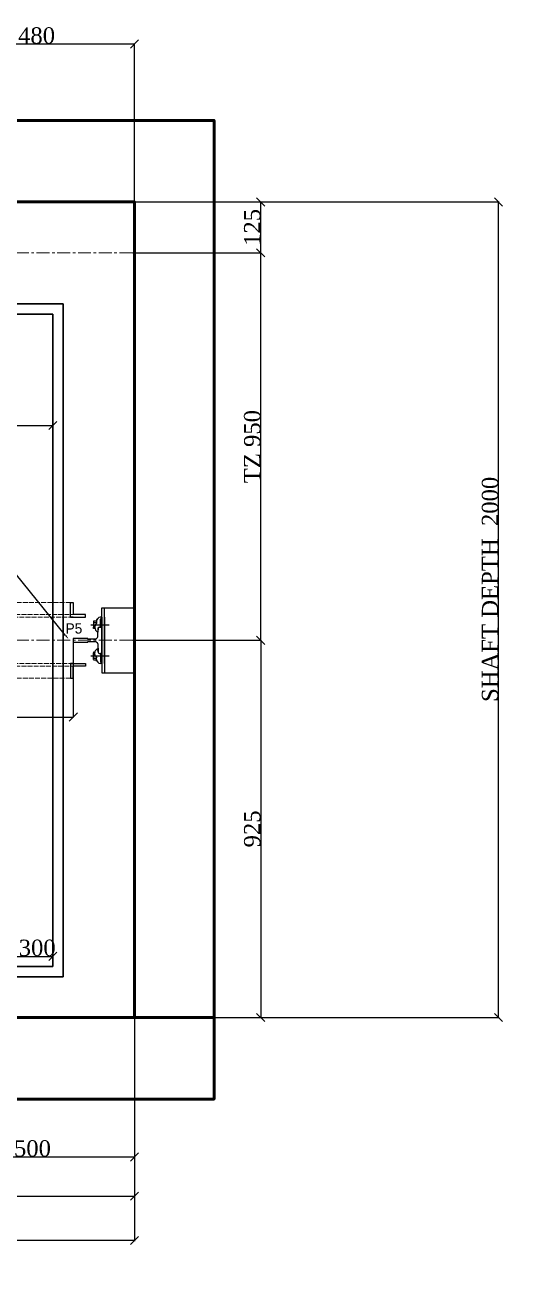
# Model space of a CAD drawing. Header units: millimetres. Extents: x 130 to 3624, y 155 to 3551.
# Drawn here: x 2391 to 3624, y 379 to 3433 of the extents above; entities that cross this region are included whole.
import ezdxf
from ezdxf import colors
from ezdxf.entities.mleader import LeaderData, LeaderLine
from ezdxf.math import Vec2, Vec3

# ---------------------------------------------------------------- set-up
doc = ezdxf.new("R2010")
doc.units = ezdxf.units.MM
doc.linetypes.add('ACAD_ISO02W100', pattern=[15, 12, -3])
doc.linetypes.add('CENTER', pattern=[50.8, 31.75, -6.35, 6.35, -6.35])
for name, color, linetype, lineweight in [('CL', 2, 'CENTER', 0), ('DL', 8, 'ACAD_ISO02W100', 0), ('step&guides', 3, 'Continuous', 30), ('Wall', 1, 'Continuous', 50)]:
    doc.layers.add(name, color=color, linetype=linetype, lineweight=lineweight)
doc.layers.add('PDF_0', color=7, linetype='Continuous')
doc.layers.add('PDF_gide rail', color=7, linetype='Continuous')
doc.styles.add('nassar2', font='cent.shx', dxfattribs={"height": 60})
doc.styles.add('top', font='cent.shx', dxfattribs={"height": 40})
doc.dimstyles.new('top', dxfattribs={"dimtxt": 35, "dimasz": 20, "dimexe": 1.25, "dimexo": 0.625, "dimtad": 1, "dimtxsty": 'top', "dimblk": 'OBLIQUE', "dimcen": 2.5, "dimadec": 0, "dimazin": 0, "dimtfac": 1, "dimtmove": 0, "dimatfit": 3, "dimldrblk": 'OBLIQUE', "dimfxl": 1, "dimarcsym": 0})

# ---------------------------------------------------------------- blocks, each defined once
blk = doc.blocks.new('_Oblique')
at = {"color": 0, "linetype": 'ByBlock', "lineweight": -2}
blk.add_line((-0.5, -0.5), (0.5, 0.5), dxfattribs=at)
blk = doc.blocks.new('*D7')
at = {"color": 0, "lineweight": -2, "transparency": 16777216}
for p, q in [((2179.9, 2904), (2179.9, 3387.1)), ((2179.9, 3385.9), (2659.9, 3385.9)), ((2659.9, 2874.2), (2659.9, 3387.1))]:
    blk.add_line(p, q, dxfattribs=at)
at = {"layer": 'Defpoints', "color": 0, "transparency": 16777216}
for p in [(2659.9, 3385.9), (2179.9, 2903.4), (2659.9, 2873.6)]:
    blk.add_point(p, dxfattribs=at)
at = {"color": 0, "lineweight": -2, "transparency": 16777216, "xscale": 20, "yscale": 20, "zscale": 20, "rotation": 180}
blk.add_blockref('_Oblique', (2179.9, 3385.9), dxfattribs=at)
at = {"color": 0, "lineweight": -2, "transparency": 16777216, "xscale": 20, "yscale": 20, "zscale": 20}
blk.add_blockref('_Oblique', (2659.9, 3385.9), dxfattribs=at)
at = {"color": 0, "transparency": 16777216, "insert": (2419.9, 3406.5), "char_height": 40, "attachment_point": 5, "style": 'top'}
blk.add_mtext('480', dxfattribs=at)
blk = doc.blocks.new('*D26')
at = {"color": 0, "lineweight": -2, "transparency": 16777216}
for p, q in [((2159.9, 1124.2), (2159.9, 1149.9)), ((2159.9, 1148.6), (2459.9, 1148.6)), ((2459.9, 1124.2), (2459.9, 1149.9))]:
    blk.add_line(p, q, dxfattribs=at)
at = {"layer": 'Defpoints', "color": 0, "transparency": 16777216}
for p in [(2459.9, 1148.6), (2159.9, 1123.6), (2459.9, 1123.6)]:
    blk.add_point(p, dxfattribs=at)
at = {"color": 0, "lineweight": -2, "transparency": 16777216, "xscale": 20, "yscale": 20, "zscale": 20, "rotation": 180}
blk.add_blockref('_Oblique', (2159.9, 1148.6), dxfattribs=at)
at = {"color": 0, "lineweight": -2, "transparency": 16777216, "xscale": 20, "yscale": 20, "zscale": 20}
blk.add_blockref('_Oblique', (2459.9, 1148.6), dxfattribs=at)
at = {"color": 0, "transparency": 16777216, "insert": (2421.5, 1169.3), "char_height": 40, "attachment_point": 5, "style": 'top'}
blk.add_mtext('300', dxfattribs=at)
blk = doc.blocks.new('*D11')
at = {"color": 0, "lineweight": -2, "transparency": 16777216}
for p, q in [((2659.9, 998), (2659.9, 655.5)), ((2159.9, 850.1), (2159.9, 655.5)), ((2159.9, 656.8), (2659.9, 656.8))]:
    blk.add_line(p, q, dxfattribs=at)
at = {"layer": 'Defpoints', "color": 0, "transparency": 16777216}
for p in [(2659.9, 998.6), (2159.9, 850.8), (2659.9, 656.8)]:
    blk.add_point(p, dxfattribs=at)
at = {"color": 0, "lineweight": -2, "transparency": 16777216, "xscale": 20, "yscale": 20, "zscale": 20, "rotation": 180}
blk.add_blockref('_Oblique', (2159.9, 656.8), dxfattribs=at)
at = {"color": 0, "lineweight": -2, "transparency": 16777216, "xscale": 20, "yscale": 20, "zscale": 20}
blk.add_blockref('_Oblique', (2659.9, 656.8), dxfattribs=at)
at = {"color": 0, "transparency": 16777216, "insert": (2409.9, 677.4), "char_height": 40, "attachment_point": 5, "style": 'top'}
blk.add_mtext('500', dxfattribs=at)
blk = doc.blocks.new('*D14')
at = {"color": 0, "lineweight": -2, "transparency": 16777216}
for p, q in [((2659.9, 998), (2659.9, 559.5)), ((1659.9, 838.9), (1659.9, 559.5)), ((1659.9, 560.7), (2659.9, 560.7))]:
    blk.add_line(p, q, dxfattribs=at)
at = {"layer": 'Defpoints', "color": 0, "transparency": 16777216}
for p in [(2659.9, 998.6), (1659.9, 839.5), (2659.9, 560.7)]:
    blk.add_point(p, dxfattribs=at)
at = {"color": 0, "lineweight": -2, "transparency": 16777216, "xscale": 20, "yscale": 20, "zscale": 20, "rotation": 180}
blk.add_blockref('_Oblique', (1659.9, 560.7), dxfattribs=at)
at = {"color": 0, "lineweight": -2, "transparency": 16777216, "xscale": 20, "yscale": 20, "zscale": 20}
blk.add_blockref('_Oblique', (2659.9, 560.7), dxfattribs=at)
at = {"color": 0, "transparency": 16777216, "insert": (2159.9, 581.3), "char_height": 40, "attachment_point": 5, "style": 'top'}
blk.add_mtext('1000', dxfattribs=at)
blk = doc.blocks.new('*D27')
at = {"color": 0, "lineweight": -2, "transparency": 16777216}
for p, q in [((659.9, 998), (659.9, 450.5)), ((2659.9, 998), (2659.9, 450.5)), ((2659.9, 451.7), (659.9, 451.7))]:
    blk.add_line(p, q, dxfattribs=at)
at = {"layer": 'Defpoints', "color": 0, "transparency": 16777216}
for p in [(659.9, 998.6), (2659.9, 998.6), (659.9, 451.7)]:
    blk.add_point(p, dxfattribs=at)
at = {"color": 0, "lineweight": -2, "transparency": 16777216, "xscale": 20, "yscale": 20, "zscale": 20, "rotation": 180}
blk.add_blockref('_Oblique', (659.9, 451.7), dxfattribs=at)
at = {"color": 0, "lineweight": -2, "transparency": 16777216, "xscale": 20, "yscale": 20, "zscale": 20}
blk.add_blockref('_Oblique', (2659.9, 451.7), dxfattribs=at)
at = {"color": 0, "transparency": 16777216, "insert": (1659.9, 472.3), "char_height": 40, "attachment_point": 5, "style": 'top'}
blk.add_mtext('SHAFT WIDTH 2000', dxfattribs=at)
blk = doc.blocks.new('*D15')
at = {"color": 0, "lineweight": -2, "transparency": 16777216}
for p, q in [((2891.7, 2998.6), (2970.2, 2998.6)), ((2969, 2873.6), (2969, 2998.6)), ((2655.5, 2873.6), (2970.2, 2873.6))]:
    blk.add_line(p, q, dxfattribs=at)
at = {"layer": 'Defpoints', "color": 0, "transparency": 16777216}
for p in [(2891, 2998.6), (2969, 2998.6), (2654.9, 2873.6)]:
    blk.add_point(p, dxfattribs=at)
at = {"color": 0, "lineweight": -2, "transparency": 16777216, "xscale": 20, "yscale": 20, "zscale": 20}
for p, rotation in [((2969, 2998.6), 90), ((2969, 2873.6), 270)]:
    blk.add_blockref('_Oblique', p, dxfattribs=dict(at, rotation=rotation))
at = {"color": 0, "transparency": 16777216, "insert": (2948.4, 2936.1), "char_height": 40, "attachment_point": 5, "rotation": 90, "style": 'top'}
blk.add_mtext('125', dxfattribs=at)
blk = doc.blocks.new('*D16')
at = {"color": 0, "lineweight": -2, "transparency": 16777216}
for p, q in [((2655.5, 1923.6), (2970.2, 1923.6)), ((2969, 1923.6), (2969, 998.6)), ((2660.5, 998.6), (2970.2, 998.6))]:
    blk.add_line(p, q, dxfattribs=at)
at = {"layer": 'Defpoints', "color": 0, "transparency": 16777216}
for p in [(2654.9, 1923.6), (2659.9, 998.6), (2969, 998.6)]:
    blk.add_point(p, dxfattribs=at)
at = {"color": 0, "lineweight": -2, "transparency": 16777216, "xscale": 20, "yscale": 20, "zscale": 20}
for p, rotation in [((2969, 1923.6), 90), ((2969, 998.6), 270)]:
    blk.add_blockref('_Oblique', p, dxfattribs=dict(at, rotation=rotation))
at = {"color": 0, "transparency": 16777216, "insert": (2948.4, 1461.1), "char_height": 40, "attachment_point": 5, "rotation": 90, "style": 'top'}
blk.add_mtext('925', dxfattribs=at)
blk = doc.blocks.new('*D17')
at = {"color": 0, "lineweight": -2, "transparency": 16777216}
for p, q in [((2660.5, 2873.6), (2970.2, 2873.6)), ((2969, 1923.6), (2969, 2873.6)), ((2655.5, 1923.6), (2970.2, 1923.6))]:
    blk.add_line(p, q, dxfattribs=at)
at = {"layer": 'Defpoints', "color": 0, "transparency": 16777216}
for p in [(2659.9, 2873.6), (2969, 2873.6), (2654.9, 1923.6)]:
    blk.add_point(p, dxfattribs=at)
at = {"color": 0, "lineweight": -2, "transparency": 16777216, "xscale": 20, "yscale": 20, "zscale": 20}
for p, rotation in [((2969, 2873.6), 90), ((2969, 1923.6), 270)]:
    blk.add_blockref('_Oblique', p, dxfattribs=dict(at, rotation=rotation))
at = {"color": 0, "transparency": 16777216, "insert": (2948.4, 2398.6), "char_height": 40, "attachment_point": 5, "rotation": 90, "style": 'top'}
blk.add_mtext('TZ 950', dxfattribs=at)
blk = doc.blocks.new('*D29')
at = {"color": 0, "lineweight": -2, "transparency": 16777216}
for p, q in [((2509.9, 1927.5), (2509.9, 1734.2)), ((809.9, 1918.5), (809.9, 1734.2)), ((809.9, 1735.5), (2509.9, 1735.5))]:
    blk.add_line(p, q, dxfattribs=at)
at = {"layer": 'Defpoints', "color": 0, "transparency": 16777216}
for p in [(2509.9, 1928.1), (809.9, 1919.1), (2509.9, 1735.5)]:
    blk.add_point(p, dxfattribs=at)
at = {"color": 0, "lineweight": -2, "transparency": 16777216, "xscale": 20, "yscale": 20, "zscale": 20, "rotation": 180}
blk.add_blockref('_Oblique', (809.9, 1735.5), dxfattribs=at)
at = {"color": 0, "lineweight": -2, "transparency": 16777216, "xscale": 20, "yscale": 20, "zscale": 20}
blk.add_blockref('_Oblique', (2509.9, 1735.5), dxfattribs=at)
at = {"color": 0, "transparency": 16777216, "insert": (1659.9, 1756.1), "char_height": 40, "attachment_point": 5, "style": 'top'}
blk.add_mtext('DBG 1700', dxfattribs=at)
blk = doc.blocks.new('*D30')
at = {"color": 0, "lineweight": -2, "transparency": 16777216}
for p, q in [((859.9, 2723), (859.9, 2449)), ((2459.9, 2723), (2459.9, 2449)), ((859.9, 2450.3), (2459.9, 2450.3))]:
    blk.add_line(p, q, dxfattribs=at)
at = {"layer": 'Defpoints', "color": 0, "transparency": 16777216}
for p in [(859.9, 2723.6), (2459.9, 2723.6), (2459.9, 2450.3)]:
    blk.add_point(p, dxfattribs=at)
at = {"color": 0, "lineweight": -2, "transparency": 16777216, "xscale": 20, "yscale": 20, "zscale": 20, "rotation": 180}
blk.add_blockref('_Oblique', (859.9, 2450.3), dxfattribs=at)
at = {"color": 0, "lineweight": -2, "transparency": 16777216, "xscale": 20, "yscale": 20, "zscale": 20}
blk.add_blockref('_Oblique', (2459.9, 2450.3), dxfattribs=at)
at = {"color": 0, "transparency": 16777216, "insert": (1659.9, 2470.9), "char_height": 40, "attachment_point": 5, "style": 'top'}
blk.add_mtext('CAR WIDTH 1600', dxfattribs=at)
blk = doc.blocks.new('*D21')
at = {"color": 0, "lineweight": -2, "transparency": 16777216}
for p, q in [((2655.5, 2998.6), (3552.8, 2998.6)), ((3551.6, 998.6), (3551.6, 2998.6)), ((2655.5, 998.6), (3552.8, 998.6))]:
    blk.add_line(p, q, dxfattribs=at)
at = {"layer": 'Defpoints', "color": 0, "transparency": 16777216}
for p in [(2654.9, 2998.6), (3551.6, 2998.6), (2654.9, 998.6)]:
    blk.add_point(p, dxfattribs=at)
at = {"color": 0, "lineweight": -2, "transparency": 16777216, "xscale": 20, "yscale": 20, "zscale": 20}
for p, rotation in [((3551.6, 2998.6), 90), ((3551.6, 998.6), 270)]:
    blk.add_blockref('_Oblique', p, dxfattribs=dict(at, rotation=rotation))
at = {"color": 0, "transparency": 16777216, "insert": (3531, 2048.6), "char_height": 40, "attachment_point": 5, "rotation": 90, "style": 'top'}
blk.add_mtext('SHAFT DEPTH  2000', dxfattribs=at)

msp = doc.modelspace()

# ---------------------------------------------------------------- linework, layer by layer
for p, q in [((664.853, 2998.584), (2654.853, 2998.584)), ((2579.853, 2003.584), (2659.853, 2003.584)), ((2579.853, 1956.084), (2579.853, 1891.084)), ((2509.853, 1928.084), (2509.853, 1919.084)), ((2579.853, 1843.584), (2659.853, 1843.584)), ((664.853, 998.584), (2654.853, 998.584)), ((2654.853, 998.584), (664.853, 998.584))]:
    msp.add_line(p, q)
at = {"ltscale": 5, "transparency": 33554666}
for p, q in [((2503.279, 1980.138), (2503.335, 2016.659)), ((2503.335, 2016.659), (2509.909, 2016.649)), ((2509.909, 2016.649), (2509.863, 1986.702)), ((2539.81, 1986.656), (2509.863, 1986.702)), ((2539.8, 1980.082), (2539.81, 1986.656)), ((2509.853, 1980.128), (2503.279, 1980.138)), ((2503.279, 1980.138), (2539.8, 1980.082)), ((2503.279, 1867.03), (2539.8, 1867.086)), ((2509.853, 1867.04), (2503.279, 1867.03)), ((2503.279, 1867.03), (2503.335, 1830.51)), ((2539.8, 1867.086), (2539.81, 1860.513)), ((2539.81, 1860.513), (2509.863, 1860.467)), ((2509.909, 1830.52), (2509.863, 1860.467)), ((2503.335, 1830.51), (2509.909, 1830.52))]:
    msp.add_line(p, q, dxfattribs=at)
at = {"layer": 'CL'}
for p, q in [((2654.853, 2873.584), (664.853, 2873.584)), ((2654.853, 1923.584), (664.853, 1923.584))]:
    msp.add_line(p, q, dxfattribs=at)
at = {"layer": 'DL'}
for p, q in [((2503.335, 2016.659), (809.797, 2016.395)), ((2530.027, 1986.671), (779.896, 1986.341)), ((2539.8, 1980.138), (779.906, 1980.082)), ((2539.8, 1867.03), (779.905, 1866.754)), ((2530.027, 1860.498), (809.843, 1860.284)), ((2503.335, 1830.51), (814.322, 1830.254))]:
    msp.add_line(p, q, dxfattribs=at)
at = {"layer": 'PDF_0', "lineweight": 25}
for points in [[(2579.853, 1866.996), (2579.853, 2003.584)], [(2586.345, 1866.996), (2586.345, 2003.584)], [(2552.513, 1961.83), (2559.435, 1961.83)], [(2559.103, 1969.302), (2559.103, 1954.075)], [(2559.781, 1971.174), (2566.356, 1971.174)], [(2559.781, 1961.83), (2560.819, 1961.83)], [(2562.549, 1955.947), (2559.781, 1955.947)], [(2561.165, 1961.83), (2568.086, 1961.83)], [(2567.048, 1970.828), (2567.048, 1966.675)], [(2568.432, 1961.83), (2569.471, 1961.83)], [(2569.817, 1961.83), (2576.738, 1961.83)], [(2572.585, 1955.601), (2573.97, 1955.601), (2575.816, 1955.76)], [(2579.853, 1980.172), (2576.046, 1980.172)], [(2576.392, 1956.985), (2576.392, 1975.327)], [(2577.084, 1980.172), (2577.084, 1980.172)], [(2577.43, 1961.83), (2578.123, 1961.83)], [(2578.469, 1977.404), (2579.853, 1977.404)], [(2578.815, 1961.83), (2585.456, 1961.83)], [(2579.853, 1980.172), (2579.853, 1866.996)], [(2579.853, 1980.172), (2579.853, 1843.584)], [(2586.082, 1961.83), (2587.121, 1961.83)], [(2586.345, 1980.172), (2586.345, 1866.996)], [(2586.345, 1866.996), (2586.345, 1980.172)], [(2586.345, 1980.172), (2586.345, 1866.996)], [(2586.345, 1980.172), (2586.345, 1843.584)], [(2588.017, 1961.83), (2598.031, 1961.83)], [(2570.743, 1952.758), (2570.373, 1945.572)], [(2570.509, 1945.565), (2570.509, 1945.565)], [(2570.743, 1894.41), (2570.373, 1901.597)], [(2570.509, 1901.604), (2570.509, 1901.604)], [(2552.513, 1885.338), (2559.435, 1885.338)], [(2559.103, 1877.866), (2559.103, 1893.094)], [(2562.549, 1891.222), (2559.781, 1891.222)], [(2559.781, 1885.338), (2560.819, 1885.338)], [(2559.781, 1875.994), (2566.356, 1875.994)], [(2561.165, 1885.338), (2568.086, 1885.338)], [(2567.048, 1876.34), (2567.048, 1880.493)], [(2568.432, 1885.338), (2569.471, 1885.338)], [(2569.817, 1885.338), (2576.738, 1885.338)], [(2579.853, 1866.996), (2576.046, 1866.996)], [(2576.392, 1890.183), (2576.392, 1871.841)], [(2577.084, 1866.996), (2577.084, 1866.996)], [(2577.43, 1885.338), (2578.123, 1885.338)], [(2578.469, 1869.765), (2579.853, 1869.765)], [(2578.815, 1885.338), (2585.456, 1885.338)], [(2586.082, 1885.338), (2587.121, 1885.338)], [(2588.017, 1885.338), (2598.031, 1885.338)]]:
    msp.add_lwpolyline(points, dxfattribs=at)
for points in [[(2559.778, 1970.892, 0.42555746), (2559.781, 1967.713), (2566.356, 1967.713)], [(2562.895, 1952.486), (2559.781, 1952.486, -0.42555746), (2559.778, 1955.664)], [(2566.348, 1964.948, 0.4769017), (2568.45, 1944.778, 0.14500939), (2569.298, 1944.526)], [(2567.74, 1974.635), (2566.356, 1974.635), (2566.356, 1964.945, 0.19879356), (2567.048, 1966.502)], [(2562.895, 1894.682), (2559.781, 1894.682, 0.42555746), (2559.778, 1891.504)], [(2566.348, 1882.221, -0.4769017), (2568.45, 1902.391, -0.14500939), (2569.298, 1902.642)], [(2559.778, 1876.277, -0.42555746), (2559.781, 1879.455), (2566.356, 1879.455)], [(2567.74, 1872.534), (2566.356, 1872.534), (2566.356, 1882.224, -0.19879356), (2567.048, 1880.666)]]:
    msp.add_lwpolyline(points, format="xyb", dxfattribs=at)
for centre, radius, start, end in [((2582.794, 1961.657), 23.705, 165.750386, 194.249614), ((2576.862, 1970.389), 9.817, 94.764301, 178.447705), ((2573.105, 1953.152), 2.503, 101.990352, 160.702621), ((2575.189, 1956.803), 1.217, 301.035537, 8.62894), ((2578.561, 1975.235), 2.171, 92.434631, 177.565369), ((2569.257, 1945.645), 1.119, 272.099382, 356.25679), ((2569.257, 1901.524), 1.119, 3.74321, 87.900618), ((2582.794, 1885.511), 23.705, 165.750386, 194.249614), ((2576.862, 1876.779), 9.817, 181.552295, 265.235699), ((2575.189, 1890.366), 1.217, 351.37106, 58.964463), ((2578.561, 1871.934), 2.171, 182.434631, 267.565369)]:
    msp.add_arc(centre, radius, start, end, dxfattribs=at)
at = {"layer": 'PDF_gide rail', "lineweight": 25}
for points in [[(2573.959, 1891.558), (2579.853, 1891.084), (2579.853, 1956.084), (2579.853, 1956.084)], [(2573.959, 1955.611), (2579.853, 1956.084), (2579.853, 1891.084), (2579.853, 1891.084)], [(2564.277, 1926.584), (2545.124, 1926.584), (2545.124, 1928.084), (2509.853, 1928.084), (2509.853, 1919.084), (2545.124, 1919.084), (2545.124, 1920.584), (2564.277, 1920.584)], [(2569.674, 1931.972), (2570.743, 1953.98)], [(2569.674, 1915.196), (2570.743, 1894.41)]]:
    msp.add_lwpolyline(points, dxfattribs=at)
for centre, radius, start, end in [((2574.636, 1951.608), 4.059, 99.590679, 163.538462), ((2562.273, 1933.989), 7.671, 285.142512, 344.7569), ((2562.273, 1913.179), 7.671, 15.2431, 74.857488), ((2574.636, 1895.56), 4.059, 196.461538, 260.409321), ((2574.636, 1895.56), 4.059, 196.461538, 260.409321)]:
    msp.add_arc(centre, radius, start, end, dxfattribs=at)
at = {"layer": 'step&guides'}
for p, q in [((834.853, 2748.584), (2484.853, 2748.584)), ((2484.853, 2748.584), (2484.853, 1098.584)), ((859.853, 2723.584), (2459.853, 2723.584)), ((2459.853, 2723.584), (2459.853, 1123.584)), ((2159.853, 1123.584), (2459.853, 1123.584)), ((2184.853, 1098.584), (2484.853, 1098.584))]:
    msp.add_line(p, q, dxfattribs=at)
at = {"layer": 'Wall'}
for points in [[(2294.853, 798.584), (2854.853, 798.584), (2854.853, 3198.584), (464.853, 3198.584), (464.853, 798.584), (1024.853, 798.584)], [(1024.853, 998.584), (659.853, 998.584), (659.853, 2998.584), (2659.853, 2998.584), (2659.853, 998.584), (2294.853, 998.584)]]:
    msp.add_lwpolyline(points, dxfattribs=at)
msp.add_lwpolyline([(2294.853, 998.584), (2854.853, 998.584), (2854.853, 798.584), (2294.853, 798.584)], close=True, dxfattribs=at)

# ---------------------------------------------------------------- texts
at = {"linetype": 'ACAD_ISO02W100', "ltscale": 4, "transparency": 33554666, "insert": (2531.878, 1965.177), "char_height": 25, "attachment_point": 3}
msp.add_mtext_dynamic_manual_height_columns('P5', width=377.71746, gutter_width=125, heights=[0], dxfattribs=at)

# ---------------------------------------------------------------- dimensions: what is measured, and where the dimension line sits
for base, p1, p2, angle, picture, middle in [((2659.853, 3385.851), (2179.853, 2903.352), (2659.853, 2873.584), 180, '*D7', (2419.853, 3385.851)), ((2968.99, 2998.584), (2654.853, 2873.584), (2891.033, 2998.584), 90, '*D15', (2968.99, 2936.084)), ((2968.99, 998.584), (2654.853, 1923.584), (2659.853, 998.584), 90, '*D16', (2968.99, 1461.084))]:
    dim = msp.add_linear_dim(base=base, p1=p1, p2=p2, angle=angle, dimstyle='top')
    dim.commit()
    dim.dimension.update_dxf_attribs({"geometry": picture, "text_midpoint": middle, "dimtype": 160})
for base, p1, p2, text, picture, middle in [((3551.578, 2998.584), (2654.853, 998.584), (2654.853, 2998.584), 'SHAFT DEPTH  <>', '*D21', (3551.578, 2048.584)), ((2968.99, 2873.584), (2654.853, 1923.584), (2659.853, 2873.584), 'TZ <>', '*D17', (2968.99, 2398.584))]:
    dim = msp.add_linear_dim(base=base, p1=p1, p2=p2, angle=90, text=text, dimstyle='top')
    dim.commit()
    dim.dimension.update_dxf_attribs({"geometry": picture, "text_midpoint": middle, "dimtype": 160})
for base, p1, p2, text, picture, middle in [((2459.853, 2450.257), (859.853, 2723.584), (2459.853, 2723.584), 'CAR WIDTH <>', '*D30', (1659.853, 2450.257)), ((2509.853, 1735.462), (809.853, 1919.084), (2509.853, 1928.084), 'DBG <>', '*D29', (1659.853, 1735.462)), ((659.853, 451.701), (2659.853, 998.584), (659.853, 998.584), 'SHAFT WIDTH <>', '*D27', (1659.853, 451.701))]:
    dim = msp.add_linear_dim(base=base, p1=p1, p2=p2, text=text, dimstyle='top')
    dim.commit()
    dim.dimension.update_dxf_attribs({"geometry": picture, "text_midpoint": middle, "dimtype": 160})
for base, p1, p2, picture, middle in [((2459.853, 1148.649), (2159.853, 1123.584), (2459.853, 1123.584), '*D26', (2421.478, 1148.649)), ((2659.853, 560.722), (1659.853, 839.507), (2659.853, 998.584), '*D14', (2159.853, 560.722)), ((2659.853, 656.78), (2159.853, 850.769), (2659.853, 998.584), '*D11', (2409.853, 656.78))]:
    dim = msp.add_linear_dim(base=base, p1=p1, p2=p2, dimstyle='top')
    dim.commit()
    dim.dimension.update_dxf_attribs({"geometry": picture, "text_midpoint": middle, "dimtype": 160})

# ---------------------------------------------------------------- leaders
ml = msp.add_multileader_mtext('Standard')
ml.set_content('', color=256, style='nassar2')
ml.set_leader_properties()
ml.build(insert=Vec2(0, 0))
ml.multileader.update_dxf_attribs({"text_left_attachment_type": 6, "text_right_attachment_type": 6, "arrow_head_size": 12})
ctx = ml.context
ctx.base_point, ctx.char_height, ctx.arrow_head_size, ctx.landing_gap_size, ctx.plane_origin = Vec3(2158.26, 2088.385), 60, 12, 0.09, Vec3(2539.407, 2116.174)
ctx.left_attachment, ctx.right_attachment, ctx.text_align_type = 6, 6, 2
notes = []
notes.append((ctx, [(0, (1, 1, 0), (2367.311, 2088.385), (-1, 0), 208.871, [(0, [(2498.724, 1926.16)], 0, [])])]))
ctx.mtext.insert, ctx.mtext.alignment, ctx.mtext.flow_direction = Vec3(2158.35, 2148.385), 3, 5
for ctx, leaders in notes:
    for number, flags, end, landing, length, lines in leaders:
        leader = LeaderData()
        leader.index, (leader.has_last_leader_line, leader.has_dogleg_vector, leader.attachment_direction) = number, flags
        leader.last_leader_point, leader.dogleg_vector, leader.dogleg_length = Vec3(end), Vec3(landing), length
        for number, points, colour, breaks in lines:
            line = LeaderLine()
            line.index, line.vertices, line.color, line.breaks = number, Vec3.list(points), colors.encode_raw_color(colour), breaks
            leader.lines.append(line)
        ctx.leaders.append(leader)

doc.saveas('drawing.dxf')
